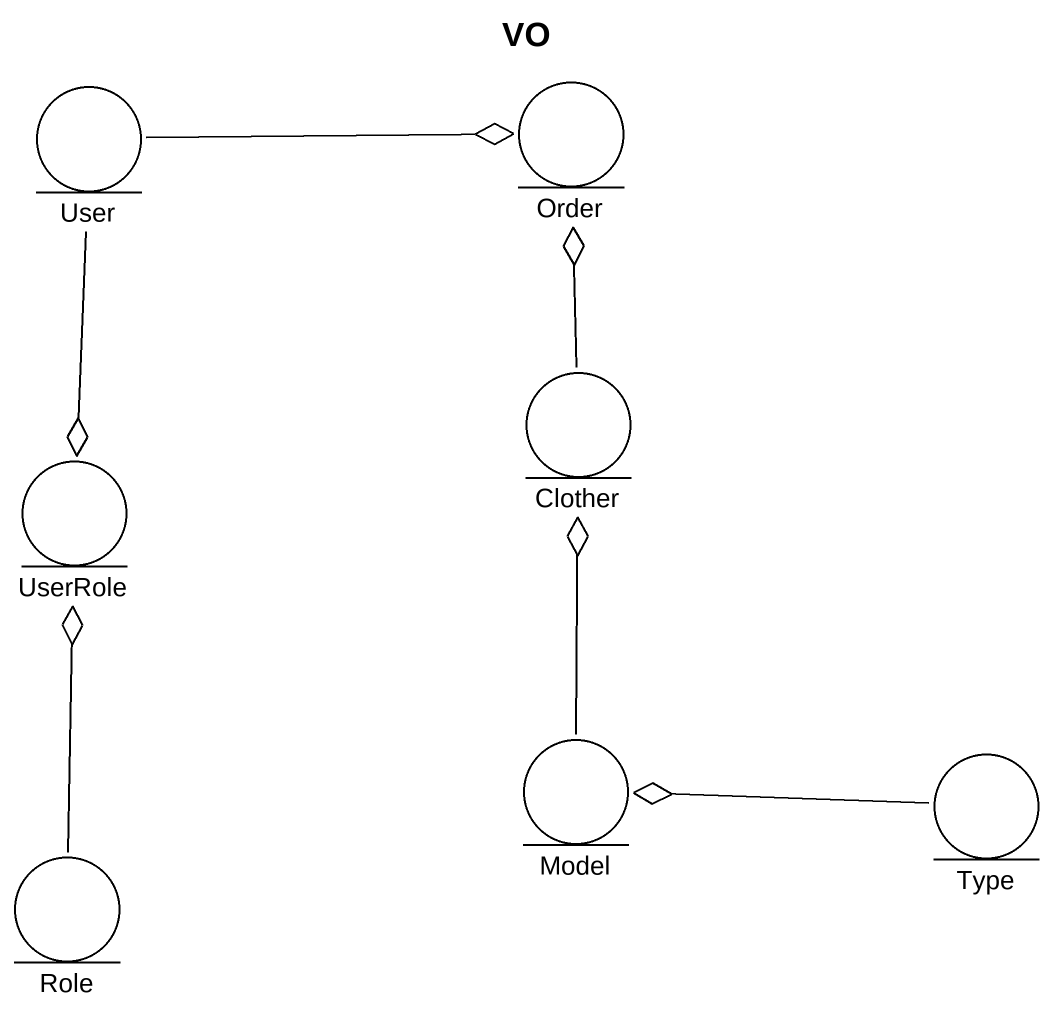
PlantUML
@startuml
title VO
entity User
entity Order
entity Clother
entity UserRole
entity Model
entity Type
entity Role
User -right-o Order
User --o UserRole
Clother -up-o Order
Model -up-o Clother
Type -left-o Model
Role -up-o UserRole
@enduml
